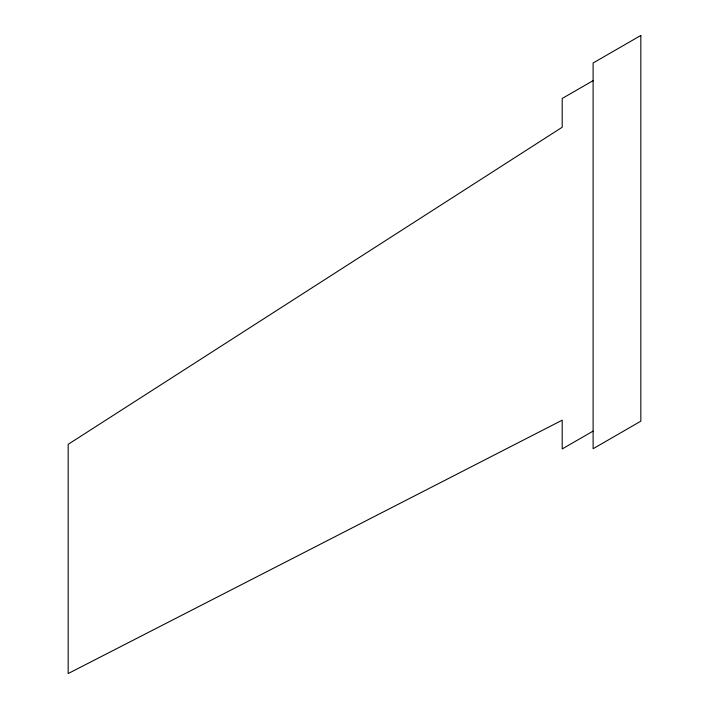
<?xml version="1.0" encoding="UTF-8"?>
<svg xmlns="http://www.w3.org/2000/svg" width="709" height="709" viewBox="0 0 709 709"><rect width="100%" height="100%" fill="white"/><g stroke="black" fill="none" stroke-linecap="round" stroke-linejoin="round"><path stroke-width="1.06" d="M593.105 80.631L562.202 98.48L562.202 127.239L68.17 444.321L68.17 673.55L562.202 420.18L562.202 448.939L593.105 431.099M640.83 35.45L593.105 63.004L593.105 448.726L640.83 421.181L640.83 35.45"/></g></svg>
